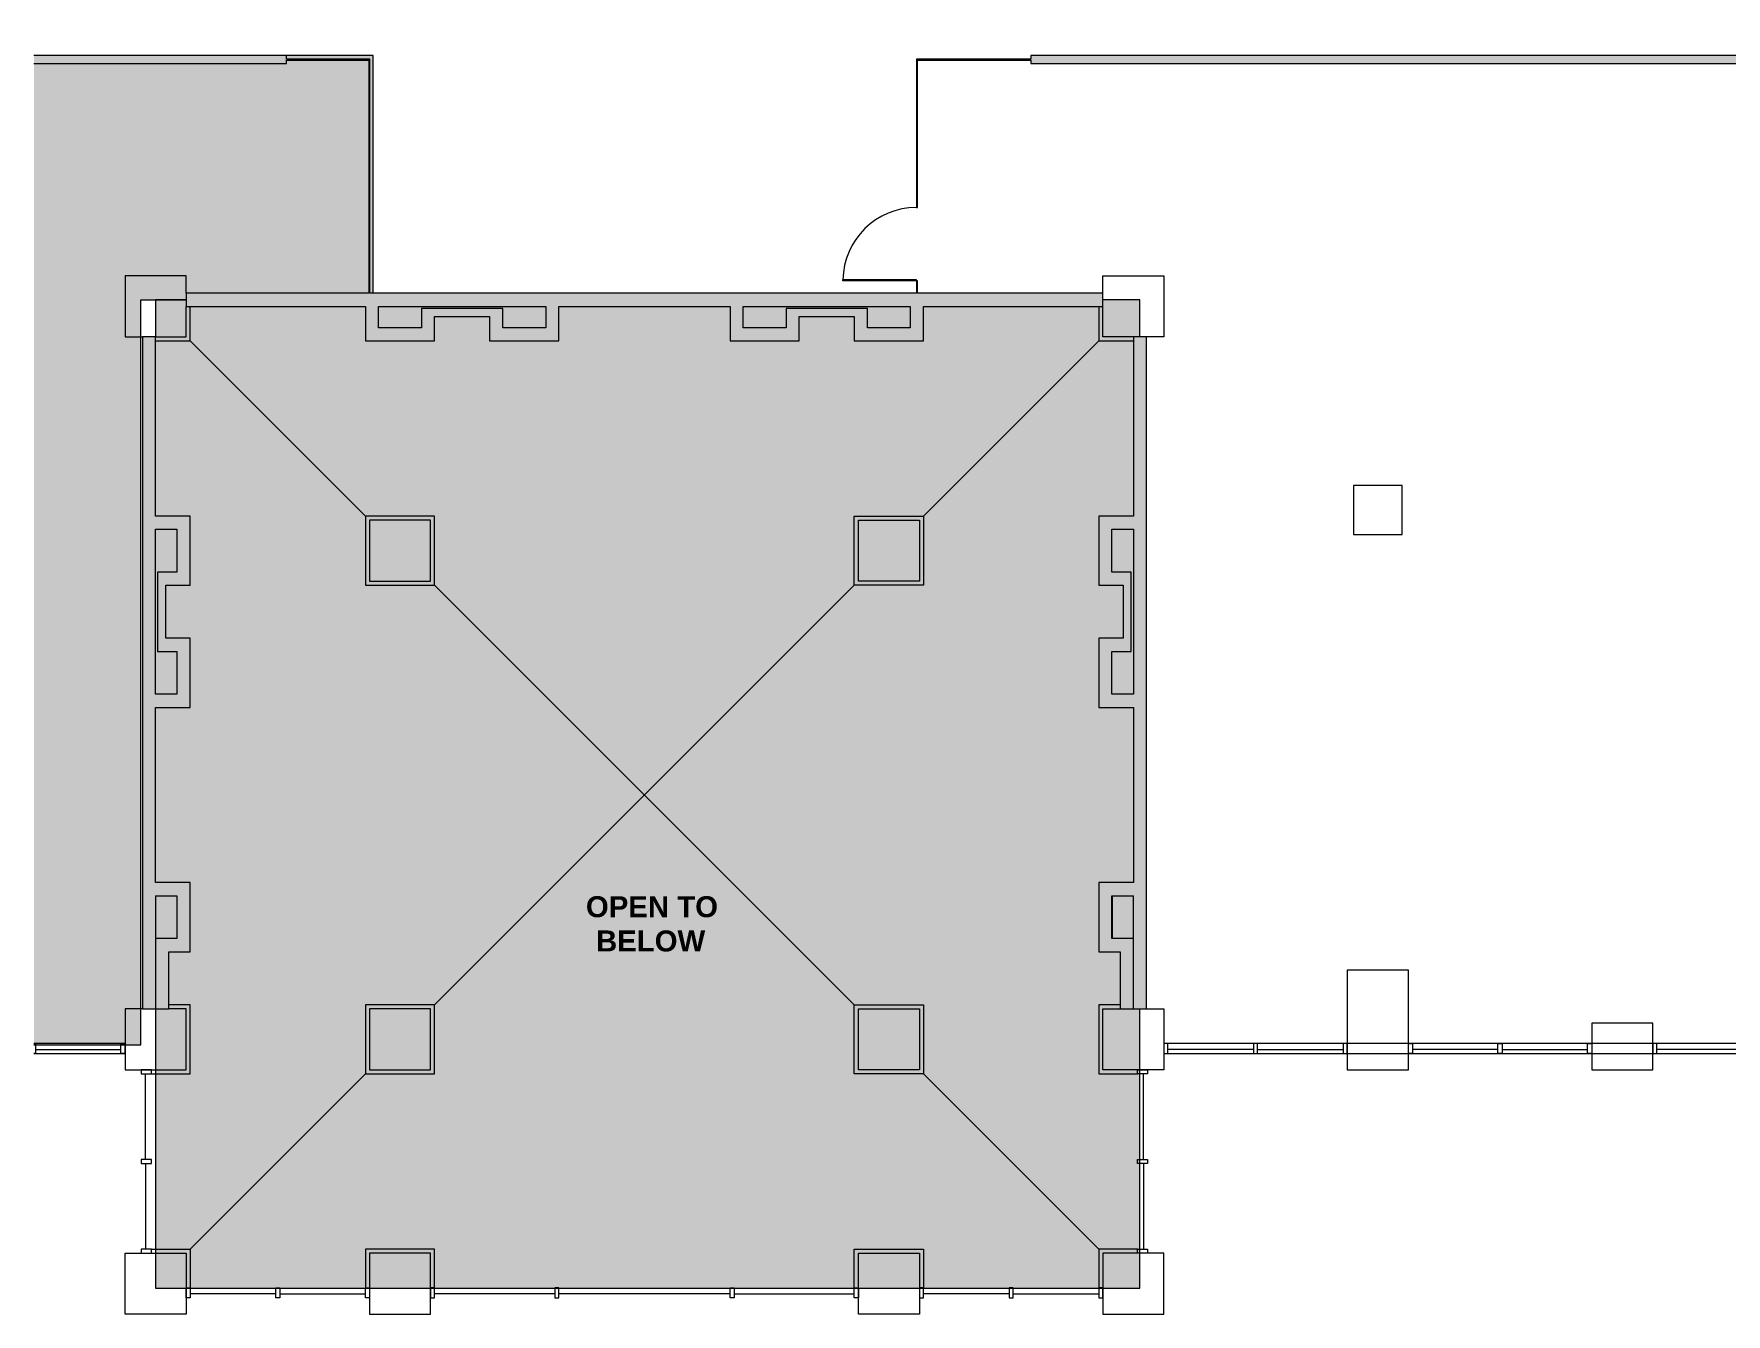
# Model space of a CAD drawing. Header units: inches. Extents: x 243 to 2118, y -567 to 495.
# Drawn here: x 243 to 1074, y -567 to 61 of the extents above; entities that cross this region are included whole.
import ezdxf

# ---------------------------------------------------------------- set-up
doc = ezdxf.new("R2010")
doc.units = ezdxf.units.IN
doc.header["$MEASUREMENT"] = 0
for name, color, linetype, lineweight in [('1900 Gallows 2nd Floor_For Revit_dwg', 8, 'Continuous', 9), ('A-Area-Iden-Name', 7, 'Continuous', 9), ('A-Cols-Bldg', 7, 'Continuous', 9), ('A-DETL-GENF', 92, 'Continuous', 9), ('A-DETL-MEDM', 33, 'Continuous', 20), ('A-DOOR', 31, 'Continuous', 13), ('A-Glaz-Exst', 7, 'Continuous', 9), ('A-WALL', 113, 'Continuous', 13), ('A-Wall-Bldg', 7, 'Continuous', 9), ('A-Wall-Exst', 7, 'Continuous', 9), ('A-WALL-PATT', 111, 'Continuous', 13), ('I-WALL', 2, 'Continuous', 13), ('PE0', 7, 'Continuous', 9), ('PE2', 7, 'Continuous', 9)]:
    doc.layers.add(name, color=color, linetype=linetype, lineweight=lineweight)
doc.styles.add('Arial_B', font='arialbd.ttf', dxfattribs={"height": 10.31746})

# ---------------------------------------------------------------- blocks, each defined once
blk = doc.blocks.new('Single-Glass - No Frame - 36_ x 96_-1520974-New Construction - Demolition Plan')
at = {"layer": 'A-DOOR', "color": 250, "lineweight": 20}
for p, q in [((17.5, -0.25), (17.5, -36.31)), ((18, -0.25), (17.5, -0.25)), ((18, -0.25), (18, -36.31)), ((18, -36.31), (17.5, -36.31))]:
    blk.add_line(p, q, dxfattribs=at)
at = {"layer": 'A-DOOR', "lineweight": 9}
blk.add_arc((18, -0.25), 36.07, 180, 269.20567, dxfattribs=at)
blk = doc.blocks.new('1900 Gallows 2nd Floor_For Revit_dwg-1510351-New Construction - Demolition Plan')
at = {"layer": 'A-Cols-Bldg', "flags": 128}
for points in [[(877, 1218.69), (877, 1188.69), (885.5, 1188.69)], [(907, 1210.19), (907, 1218.69), (877, 1218.69)], [(1357, 1210.19), (1357, 1218.69), (1387, 1218.69)], [(1387, 1218.69), (1387, 1188.69), (1378.5, 1188.69)], [(892, 1188.69), (907, 1188.69), (907, 1203.69)], [(1372, 1188.69), (1357, 1188.69), (1357, 1203.69)]]:
    blk.add_lwpolyline(points, dxfattribs=at)
for points in [[(1480, 1115.69), (1480, 1091.69), (1504, 1091.69), (1504, 1115.69)], [(1029, 1100.69), (995, 1100.69), (995, 1066.69), (1029, 1066.69)], [(1027, 1098.69), (997, 1098.69), (997, 1068.69), (1027, 1068.69)], [(1235, 1100.69), (1269, 1100.69), (1269, 1066.69), (1235, 1066.69)], [(1237, 1098.69), (1267, 1098.69), (1267, 1068.69), (1237, 1068.69)], [(1029, 860.69), (995, 860.69), (995, 826.69), (1029, 826.69)], [(1027, 858.69), (997, 858.69), (997, 828.69), (1027, 828.69)], [(1235, 860.69), (1269, 860.69), (1269, 826.69), (1235, 826.69)], [(1237, 858.69), (1267, 858.69), (1267, 828.69), (1237, 828.69)], [(877, 738.69), (907, 738.69), (907, 708.69), (877, 708.69)], [(1027, 738.69), (997, 738.69), (997, 708.69), (1027, 708.69)], [(1237, 738.69), (1267, 738.69), (1267, 708.69), (1237, 708.69)], [(1387, 738.69), (1357, 738.69), (1357, 708.69), (1387, 708.69)]]:
    blk.add_lwpolyline(points, close=True, dxfattribs=at)
at = {"layer": 'A-Glaz-Exst'}
for p, q in [((833, 838.69), (875, 838.69)), ((1431, 838.69), (1389, 838.69)), ((1433, 838.69), (1475, 838.69)), ((1551, 838.69), (1509, 838.69)), ((1553, 838.69), (1595, 838.69)), ((1671, 838.69), (1629, 838.69)), ((887, 784.69), (887, 826.69)), ((1377, 784.69), (1377, 826.69)), ((887, 782.69), (887, 740.69)), ((1377, 782.69), (1377, 740.69)), ((951, 718.69), (909, 718.69)), ((953, 718.69), (995, 718.69)), ((1088, 718.69), (1029, 718.69)), ((1174, 718.69), (1090, 718.69)), ((1176, 718.69), (1235, 718.69)), ((1311, 718.69), (1269, 718.69)), ((1313, 718.69), (1355, 718.69))]:
    blk.add_line(p, q, dxfattribs=at)
at = {"layer": 'A-Glaz-Exst', "flags": 128}
blk.add_lwpolyline([(832.23, 841.69), (833, 841.69), (833, 836.69), (832.23, 836.69)], dxfattribs=at)
for points in [[(875, 841.69), (877, 841.69), (877, 836.69), (875, 836.69)], [(1389, 841.69), (1387, 841.69), (1387, 836.69), (1389, 836.69)], [(1433, 841.69), (1431, 841.69), (1431, 836.69), (1433, 836.69)], [(1477, 841.69), (1475, 841.69), (1475, 836.69), (1477, 836.69)], [(1507, 841.69), (1509, 841.69), (1509, 836.69), (1507, 836.69)], [(1551, 841.69), (1553, 841.69), (1553, 836.69), (1551, 836.69)], [(1595, 841.69), (1597, 841.69), (1597, 836.69), (1595, 836.69)], [(1629, 841.69), (1627, 841.69), (1627, 836.69), (1629, 836.69)], [(890, 826.69), (890, 828.69), (885, 828.69), (885, 826.69)], [(1374, 826.69), (1374, 828.69), (1379, 828.69), (1379, 826.69)], [(890, 782.69), (890, 784.69), (885, 784.69), (885, 782.69)], [(1374, 782.69), (1374, 784.69), (1379, 784.69), (1379, 782.69)], [(890, 738.69), (890, 740.69), (885, 740.69), (885, 738.69)], [(1374, 738.69), (1374, 740.69), (1379, 740.69), (1379, 738.69)], [(907, 721.69), (909, 721.69), (909, 716.69), (907, 716.69)], [(951, 721.69), (953, 721.69), (953, 716.69), (951, 716.69)], [(995, 721.69), (997, 721.69), (997, 716.69), (995, 716.69)], [(1029, 721.69), (1027, 721.69), (1027, 716.69), (1029, 716.69)], [(1090, 721.69), (1088, 721.69), (1088, 716.69), (1090, 716.69)], [(1174, 721.69), (1176, 721.69), (1176, 716.69), (1174, 716.69)], [(1235, 721.69), (1237, 721.69), (1237, 716.69), (1235, 716.69)], [(1269, 721.69), (1267, 721.69), (1267, 716.69), (1269, 716.69)], [(1313, 721.69), (1311, 721.69), (1311, 716.69), (1313, 716.69)], [(1357, 721.69), (1355, 721.69), (1355, 716.69), (1357, 716.69)]]:
    blk.add_lwpolyline(points, close=True, dxfattribs=at)
at = {"layer": 'A-Wall-Bldg'}
for p, q in [((1361.61, 914.19), (1361.61, 893.19)), ((907, 858.69), (898.5, 858.69)), ((1357, 858.69), (1365.5, 858.69))]:
    blk.add_line(p, q, dxfattribs=at)
at = {"layer": 'A-Wall-Bldg', "flags": 128}
for points in [[(892, 1186.69), (909, 1186.69), (909, 1203.69)], [(1355, 1203.69), (1355, 1186.69), (1372, 1186.69)], [(885.5, 858.69), (877, 858.69), (877, 828.69), (907, 828.69), (907, 858.69)], [(890, 826.69), (909, 826.69), (909, 860.69), (898.5, 860.69)], [(1365.5, 860.69), (1355, 860.69), (1355, 826.69), (1374, 826.69)], [(1378.5, 858.69), (1387, 858.69), (1387, 828.69), (1357, 828.69), (1357, 858.69)]]:
    blk.add_lwpolyline(points, dxfattribs=at)
at = {"layer": 'A-Wall-Exst'}
blk.add_line((877, 841.69), (832.23, 841.69), dxfattribs=at)
at = {"layer": 'A-Wall-Exst', "flags": 128}
for points in [[(1507, 877.69), (1477, 877.69), (1477, 828.69), (1507, 828.69)], [(1627, 851.69), (1597, 851.69), (1597, 828.69), (1627, 828.69)], [(2677, 841.69), (1387, 841.69), (1387, 836.69), (2677, 836.69)]]:
    blk.add_lwpolyline(points, close=True, dxfattribs=at)
blk.add_lwpolyline([(832.23, 836.69), (877, 836.69), (877, 841.69)], dxfattribs=at)
at = {"layer": 'PE0'}
for p, q in [((995, 1100.69), (909, 1186.69)), ((1269, 1100.69), (1355, 1186.69)), ((1029, 860.69), (1235, 1066.69)), ((1029, 1066.69), (1235, 860.69)), ((995, 826.69), (909, 740.69)), ((1355, 740.69), (1269, 826.69))]:
    blk.add_line(p, q, dxfattribs=at)
at = {"layer": 'PE2', "flags": 128}
for points in [[(890, 740.69), (909, 740.69), (909, 721.69)], [(1029, 721.69), (1029, 740.69), (995, 740.69), (995, 721.69)], [(1235, 721.69), (1235, 740.69), (1269, 740.69), (1269, 721.69)], [(1374, 740.69), (1355, 740.69), (1355, 721.69)]]:
    blk.add_lwpolyline(points, dxfattribs=at)
at = {"layer": 'A-Area-Iden-Name', "char_height": 10.317, "attachment_point": 1, "line_spacing_factor": 0.941778, "style": 'Arial_B'}
for s, insert, width in [('OPEN TO', (1103.24, 913.99), 75.535), ('BELOW', (1108.2, 897.16), 62.4357)]:
    blk.add_mtext(s, dxfattribs=dict(at, insert=insert, width=width))

msp = doc.modelspace()

# ---------------------------------------------------------------- hatches: boundary and pattern name
at = {"layer": 'A-DETL-GENF'}
h = msp.add_hatch(color=9, dxfattribs=at)
h.paths.add_polyline_path([(295.39, -435.19), (295.39, -69.19), (317.64, -69.19), (317.64, -65.94), (407.39, -65.94), (407.39, 48.56), (366.89, 48.56), (366.89, 46.81), (242.88, 46.81), (242.88, -435.19), (295.37, -435.19)], flags=0)
h.paths.add_polyline_path([(409.39, -65.94), (409.39, 50.81), (366.89, 50.81), (366.89, 49.06), (407.89, 49.06), (407.89, -65.94)], flags=0)
h.paths.add_polyline_path([(2107.39, 229.56), (2107.39, 495.12), (771.64, 495.12), (771.64, 408.31), (1576.27, 408.31), (1576.27, 406.56), (1627.9, 406.56), (1627.9, 384.93), (1627.4, 384.93), (1627.4, 348.93), (1627.9, 348.93), (1627.9, 342.93), (1610.64, 342.93), (1610.64, 338.93), (1580.27, 338.93), (1580.27, 229.56), (2104.64, 229.56)], flags=0)
h.paths.add_polyline_path([(966.67, 404.06), (1627.4, 404.06), (1627.4, 406.06), (1576.27, 406.06), (1576.27, 404.31), (767.64, 404.31), (767.64, 438.06), (767.4, 438.06), (767.4, 404.06), (771.64, 404.06)], flags=0)
h.paths.add_polyline_path([(433.64, 408.31), (433.64, 495.12), (242.88, 495.12), (242.88, 408.31)], flags=0)
h.paths.add_polyline_path([(479.64, 438.31), (479.64, 438.56), (767.64, 438.56), (767.64, 495.12), (437.64, 495.12), (437.64, 438.56), (443.64, 438.56), (443.64, 438.31), (471.14, 438.31)], flags=0)
h = msp.add_hatch(color=9, dxfattribs=at)
h.paths.add_polyline_path([(309.14, -554.75), (785.89, -554.75), (785.89, -417.44), (776.14, -417.44), (776.14, -389.44), (765.64, -389.44), (765.64, -355.44), (782.64, -355.44), (782.64, -269.44), (765.64, -269.44), (765.64, -235.44), (777.64, -235.44), (777.64, -209.44), (765.64, -209.44), (765.64, -175.44), (782.64, -175.44), (782.64, -87.44), (785.89, -87.44), (785.89, -69.19), (767.64, -69.19), (767.64, -72.44), (679.64, -72.44), (679.64, -89.44), (645.64, -89.44), (645.64, -77.44), (618.64, -77.44), (618.64, -89.44), (584.64, -89.44), (584.64, -72.44), (500.64, -72.44), (500.64, -89.44), (466.64, -89.44), (466.64, -77.44), (439.64, -77.44), (439.64, -89.44), (405.64, -89.44), (405.64, -72.44), (317.64, -72.44), (317.64, -69.19), (302.64, -69.19), (302.64, -175.44), (319.64, -175.44), (319.64, -209.44), (307.64, -209.44), (307.64, -235.44), (319.64, -235.44), (319.64, -269.44), (302.64, -269.44), (302.64, -355.44), (319.64, -355.44), (319.64, -389.44), (309.14, -389.44), (309.14, -417.44), (302.64, -417.44), (302.64, -554.75)], flags=0)
h.paths.add_polyline_path([(776.14, -382.94), (782.64, -382.94), (782.64, -361.94), (772.14, -361.94), (772.14, -382.94)], flags=0)
h.paths.add_polyline_path([(302.64, -382.94), (313.14, -382.94), (313.14, -361.94), (302.64, -361.94), (302.64, -372.44)], flags=0)
h.paths.add_polyline_path([(302.93, -262.94), (313.14, -262.94), (313.14, -241.94), (303.64, -241.94), (303.64, -202.94), (313.14, -202.94), (313.14, -181.94), (302.64, -181.94), (302.64, -262.94)], flags=0)
h.paths.add_polyline_path([(772.14, -262.94), (782.64, -262.94), (782.64, -181.94), (772.14, -181.94), (772.14, -202.94), (781.64, -202.94), (781.64, -241.94), (772.14, -241.94)], flags=0)
h.paths.add_polyline_path([(652.14, -82.94), (673.14, -82.94), (673.14, -72.44), (591.14, -72.44), (591.14, -82.94), (612.14, -82.94), (612.14, -73.44), (652.14, -73.44), (652.14, -77.44)], flags=0)
h.paths.add_polyline_path([(473.14, -82.94), (494.14, -82.94), (494.14, -72.44), (412.14, -72.44), (412.14, -82.94), (433.14, -82.94), (433.14, -73.44), (473.14, -73.44), (473.14, -77.44)], flags=0)
at = {"layer": 'A-WALL-PATT'}
for points in [[(366.89, 46.81), (366.89, 50.81), (242.88, 50.81), (242.88, 46.81)], [(1098.72, 46.81), (1582.64, 46.81), (1582.64, 50.81), (732.27, 50.81), (732.27, 46.81), (1093.72, 46.81)], [(366.89, 48.56), (407.39, 48.56), (407.39, 49.06), (366.89, 49.06)], [(407.89, -65.94), (407.89, 49.06), (407.39, 49.06), (407.39, -65.94)], [(732.27, 48.56), (732.27, 49.06), (676.64, 49.06), (676.64, 48.56), (725.4, 48.56)], [(767.64, -72.44), (767.64, -65.94), (317.64, -65.94), (317.64, -72.44), (725.4, -72.44)], [(407.89, -89.44), (412.14, -89.44), (412.14, -72.44), (405.64, -72.44), (405.64, -89.44)], [(433.14, -89.44), (439.64, -89.44), (439.64, -73.44), (433.14, -73.44), (433.14, -82.94)], [(466.64, -77.44), (466.64, -73.44), (439.64, -73.44), (439.64, -77.44)], [(466.64, -89.44), (473.14, -89.44), (473.14, -73.44), (466.64, -73.44), (466.64, -82.94)], [(500.64, -82.94), (500.64, -72.44), (494.14, -72.44), (494.14, -82.94)], [(584.64, -82.94), (591.14, -82.94), (591.14, -72.44), (584.64, -72.44), (584.64, -80.93)], [(612.14, -89.44), (618.64, -89.44), (618.64, -73.44), (612.14, -73.44), (612.14, -82.94)], [(645.64, -77.44), (645.64, -73.44), (618.64, -73.44), (618.64, -77.44)], [(645.64, -89.44), (652.14, -89.44), (652.14, -73.44), (645.64, -73.44), (645.64, -83.86)], [(679.64, -89.44), (679.64, -72.44), (673.14, -72.44), (673.14, -89.44), (676.64, -89.44)], [(423.26, -89.44), (433.14, -89.44), (433.14, -82.94), (412.14, -82.94), (412.14, -89.44)], [(494.14, -89.44), (500.64, -89.44), (500.64, -82.94), (473.14, -82.94), (473.14, -89.44), (484.14, -89.44)], [(612.14, -89.44), (612.14, -82.94), (584.64, -82.94), (584.64, -89.44)], [(673.14, -89.44), (673.14, -82.94), (652.14, -82.94), (652.14, -89.44)], [(296.14, -417.44), (302.64, -417.44), (302.64, -87.44), (296.14, -87.44), (296.14, -328.36)], [(782.64, -417.44), (789.14, -417.44), (789.14, -87.44), (782.64, -87.44), (782.64, -361.94)], [(313.14, -181.94), (319.64, -181.94), (319.64, -175.44), (302.64, -175.44), (302.64, -181.94)], [(313.14, -202.94), (319.64, -202.94), (319.64, -181.94), (313.14, -181.94), (313.14, -191.12)], [(782.64, -181.94), (782.64, -175.44), (765.64, -175.44), (765.64, -181.94), (782.16, -181.94)], [(772.14, -202.94), (772.14, -181.94), (765.64, -181.94), (765.64, -202.94)], [(319.64, -209.44), (319.64, -202.94), (303.64, -202.94), (303.64, -209.44), (313.14, -209.44)], [(777.64, -209.44), (781.64, -209.44), (781.64, -202.94), (765.64, -202.94), (765.64, -209.44), (772.14, -209.44)], [(307.64, -241.94), (307.64, -209.44), (303.64, -209.44), (303.64, -241.94), (303.85, -241.94)], [(777.64, -235.44), (781.64, -235.44), (781.64, -209.44), (777.64, -209.44)], [(307.64, -241.94), (319.64, -241.94), (319.64, -235.44), (307.64, -235.44)], [(781.64, -241.94), (781.64, -235.44), (765.64, -235.44), (765.64, -241.94), (781.44, -241.94)], [(319.64, -262.94), (319.64, -241.94), (313.14, -241.94), (313.14, -262.94)], [(772.14, -262.94), (772.14, -241.94), (765.64, -241.94), (765.64, -262.94)], [(302.64, -269.44), (319.64, -269.44), (319.64, -262.94), (302.64, -262.94)], [(782.64, -269.44), (782.64, -262.94), (765.64, -262.94), (765.64, -269.44), (772.14, -269.44)], [(319.64, -361.94), (319.64, -355.44), (302.64, -355.44), (302.64, -361.94), (313.14, -361.94)], [(765.64, -361.94), (782.64, -361.94), (782.64, -355.44), (765.64, -355.44)], [(319.64, -382.94), (319.64, -361.94), (313.14, -361.94), (313.14, -382.94)], [(772.14, -382.94), (772.14, -361.94), (765.64, -361.94), (765.64, -382.94)], [(319.64, -389.44), (319.64, -382.94), (302.64, -382.94), (302.64, -389.44), (313.14, -389.44)], [(309.14, -417.44), (309.14, -389.44), (302.64, -389.44), (302.64, -417.44)], [(776.14, -389.44), (782.64, -389.44), (782.64, -382.94), (765.64, -382.94), (765.64, -389.44), (772.14, -389.44)], [(782.64, -417.44), (782.64, -389.44), (776.14, -389.44), (776.14, -417.44)]]:
    msp.add_hatch(color=8, dxfattribs=at).paths.add_polyline_path(points, flags=0)
h = msp.add_hatch(color=8, dxfattribs=at)
h.paths.add_polyline_path([(676.14, -65.94), (676.64, -65.9), (676.64, -59.94), (676.14, -59.94), (676.14, -64.86)], flags=0)
h.paths.add_polyline_path([(676.14, -23.94), (676.64, -23.94), (676.64, 49.06), (676.14, 49.06)], flags=0)

# ---------------------------------------------------------------- linework, layer by layer
at = {"layer": 'A-DETL-MEDM'}
for p, q in [((409.39, 50.81), (366.89, 50.81)), ((409.39, -65.94), (409.39, 50.81)), ((295.39, -435.19), (295.39, -69.19)), ((295.39, -69.19), (302.64, -69.19)), ((302.64, -69.19), (317.64, -69.19)), ((302.64, -69.19), (302.64, -87.44)), ((317.64, -69.19), (302.64, -69.19)), ((785.89, -69.19), (767.64, -69.19)), ((785.89, -87.44), (785.89, -69.19)), ((302.64, -417.44), (302.64, -554.75)), ((785.89, -554.75), (785.89, -417.44)), ((242.88, -435.19), (295.39, -435.19)), ((302.64, -554.75), (785.89, -554.75))]:
    msp.add_line(p, q, dxfattribs=at)
at = {"layer": 'A-WALL', "color": 250, "lineweight": 20}
for p, q in [((366.89, 50.81), (242.88, 50.81)), ((366.89, 49.06), (366.89, 50.81)), ((1582.64, 50.81), (732.27, 50.81)), ((732.27, 50.81), (732.27, 49.06)), ((242.88, 46.81), (366.89, 46.81)), ((366.89, 46.81), (366.89, 48.56)), ((732.27, 48.56), (732.27, 46.81)), ((732.27, 46.81), (1582.64, 46.81)), ((407.39, -65.94), (317.64, -65.94)), ((317.64, -65.94), (317.64, -72.44)), ((676.14, -65.94), (407.89, -65.94)), ((767.64, -65.94), (676.64, -65.94)), ((767.64, -72.44), (767.64, -65.94)), ((317.64, -72.44), (405.64, -72.44)), ((405.64, -72.44), (405.64, -89.44)), ((412.14, -72.44), (494.14, -72.44)), ((412.14, -82.94), (412.14, -72.44)), ((433.14, -73.44), (433.14, -82.94)), ((473.14, -73.44), (433.14, -73.44)), ((473.14, -82.94), (473.14, -73.44)), ((494.14, -72.44), (494.14, -82.94)), ((500.64, -72.44), (584.64, -72.44)), ((500.64, -89.44), (500.64, -72.44)), ((584.64, -72.44), (584.64, -89.44)), ((591.14, -72.44), (673.14, -72.44)), ((591.14, -82.94), (591.14, -72.44)), ((612.14, -73.44), (612.14, -82.94)), ((652.14, -73.44), (612.14, -73.44)), ((652.14, -82.94), (652.14, -73.44)), ((673.14, -72.44), (673.14, -82.94)), ((679.64, -72.44), (767.64, -72.44)), ((679.64, -89.44), (679.64, -72.44)), ((433.14, -82.94), (412.14, -82.94)), ((439.64, -89.44), (439.64, -77.44)), ((439.64, -77.44), (466.64, -77.44)), ((466.64, -77.44), (466.64, -89.44)), ((494.14, -82.94), (473.14, -82.94)), ((612.14, -82.94), (591.14, -82.94)), ((618.64, -89.44), (618.64, -77.44)), ((618.64, -77.44), (645.64, -77.44)), ((645.64, -77.44), (645.64, -89.44)), ((673.14, -82.94), (652.14, -82.94)), ((296.14, -87.44), (296.14, -417.44)), ((302.64, -87.44), (296.14, -87.44)), ((302.64, -175.44), (302.64, -87.44)), ((405.64, -89.44), (439.64, -89.44)), ((466.64, -89.44), (500.64, -89.44)), ((584.64, -89.44), (618.64, -89.44)), ((645.64, -89.44), (679.64, -89.44)), ((789.14, -87.44), (782.64, -87.44)), ((782.64, -87.44), (782.64, -175.44)), ((789.14, -417.44), (789.14, -87.44)), ((319.64, -175.44), (302.64, -175.44)), ((302.64, -262.94), (302.64, -181.94)), ((302.64, -181.94), (313.14, -181.94)), ((313.14, -181.94), (313.14, -202.94)), ((319.64, -209.44), (319.64, -175.44)), ((782.64, -175.44), (765.64, -175.44)), ((765.64, -175.44), (765.64, -209.44)), ((772.14, -181.94), (782.64, -181.94)), ((772.14, -202.94), (772.14, -181.94)), ((782.64, -181.94), (782.64, -262.94)), ((303.64, -202.94), (303.64, -241.94)), ((313.14, -202.94), (303.64, -202.94)), ((781.64, -202.94), (772.14, -202.94)), ((781.64, -241.94), (781.64, -202.94)), ((307.64, -235.44), (307.64, -209.44)), ((307.64, -209.44), (319.64, -209.44)), ((765.64, -209.44), (777.64, -209.44)), ((777.64, -209.44), (777.64, -235.44)), ((319.64, -235.44), (307.64, -235.44)), ((319.64, -269.44), (319.64, -235.44)), ((765.64, -235.44), (765.64, -269.44)), ((777.64, -235.44), (765.64, -235.44)), ((303.64, -241.94), (313.14, -241.94)), ((313.14, -241.94), (313.14, -262.94)), ((772.14, -262.94), (772.14, -241.94)), ((772.14, -241.94), (781.64, -241.94)), ((313.14, -262.94), (302.64, -262.94)), ((782.64, -262.94), (772.14, -262.94)), ((302.64, -355.44), (302.64, -269.44)), ((302.64, -269.44), (319.64, -269.44)), ((765.64, -269.44), (782.64, -269.44)), ((782.64, -269.44), (782.64, -355.44)), ((319.64, -355.44), (302.64, -355.44)), ((319.64, -389.44), (319.64, -355.44)), ((782.64, -355.44), (765.64, -355.44)), ((765.64, -355.44), (765.64, -389.44)), ((302.64, -361.94), (302.64, -417.44)), ((302.64, -361.94), (313.14, -361.94)), ((313.14, -361.94), (313.14, -382.94)), ((772.14, -361.94), (782.64, -361.94)), ((772.14, -382.94), (772.14, -361.94)), ((782.64, -417.44), (782.64, -361.94)), ((313.14, -382.94), (302.64, -382.94)), ((309.14, -417.44), (309.14, -389.44)), ((309.14, -389.44), (319.64, -389.44)), ((765.64, -389.44), (776.14, -389.44)), ((782.64, -382.94), (772.14, -382.94)), ((776.14, -389.44), (776.14, -417.44)), ((296.14, -417.44), (309.14, -417.44)), ((776.14, -417.44), (789.14, -417.44))]:
    msp.add_line(p, q, dxfattribs=at)
at = {"layer": 'I-WALL', "color": 250, "lineweight": 20}
for p, q in [((407.89, 49.06), (366.89, 49.06)), ((366.89, 48.56), (407.39, 48.56)), ((407.39, 48.56), (407.39, -65.94)), ((407.89, -65.94), (407.89, 49.06)), ((676.14, 49.06), (676.14, -23.94)), ((732.27, 49.06), (676.14, 49.06)), ((676.64, -23.94), (676.64, 48.56)), ((676.64, 48.56), (732.27, 48.56)), ((676.14, -23.94), (676.64, -23.94)), ((676.64, -59.94), (676.14, -59.94)), ((676.14, -59.94), (676.14, -65.94)), ((676.64, -65.94), (676.64, -59.94))]:
    msp.add_line(p, q, dxfattribs=at)

# ---------------------------------------------------------------- block references
at = {"layer": '1900 Gallows 2nd Floor_For Revit_dwg', "color": 7}
msp.add_blockref('1900 Gallows 2nd Floor_For Revit_dwg-1510351-New Construction - Demolition Plan', (-589.36, -1276.13), dxfattribs=at)
at = {"layer": 'A-DOOR', "rotation": 269.9999999999999}
msp.add_blockref('Single-Glass - No Frame - 36_ x 96_-1520974-New Construction - Demolition Plan', (676.39, -41.94), dxfattribs=at)

doc.saveas('drawing.dxf')
